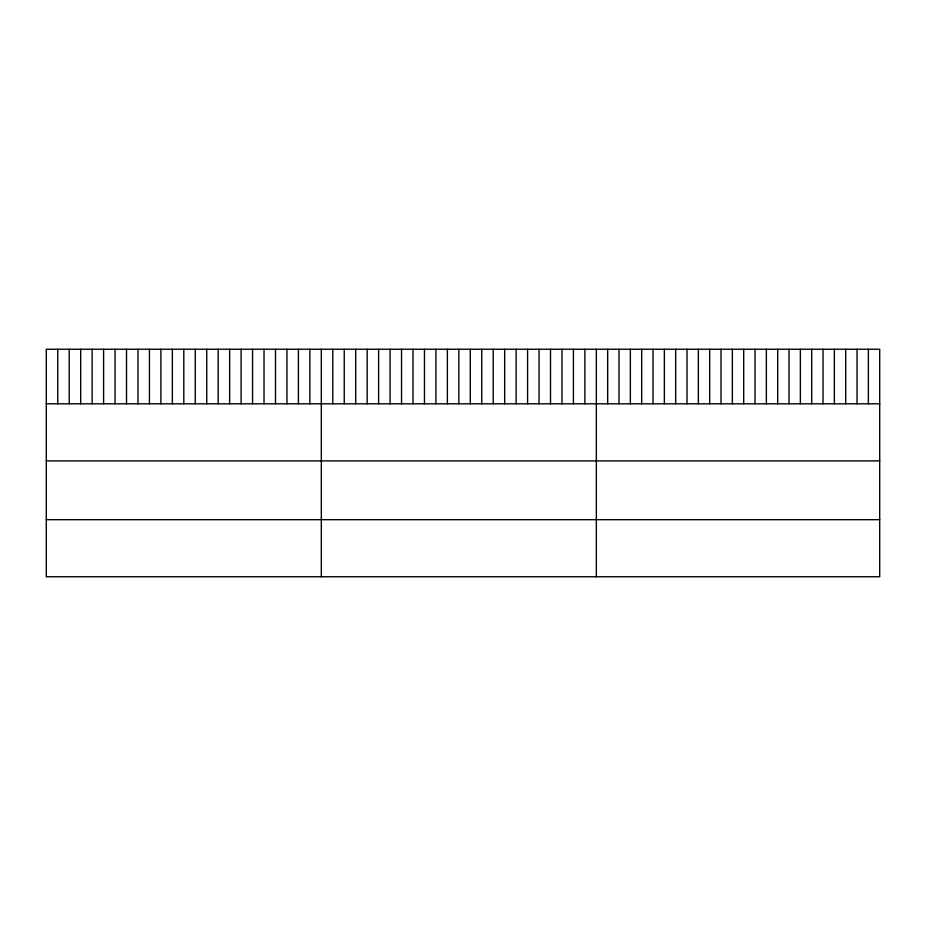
<?xml version="1.0" encoding="UTF-8"?>
<svg xmlns="http://www.w3.org/2000/svg" width="926" height="926" viewBox="0 0 926 926"><rect width="100%" height="100%" fill="white"/><g stroke="black" fill="none" stroke-linecap="round" stroke-linejoin="round"><path stroke-width="1.39" d="M879.7 403.805L879.7 576.759L46.3 576.759L46.3 349.241L879.7 349.241L879.7 403.805L46.3 403.805M46.3 460.882L879.7 460.882M46.3 519.683L879.7 519.683M868.368 349.241L868.368 403.805M857.036 349.241L857.036 403.805M845.693 349.241L845.693 403.805M834.361 349.241L834.361 403.805M823.029 349.241L823.029 403.805M811.697 349.241L811.697 403.805M800.365 349.241L800.365 403.805M789.021 349.241L789.021 403.805M777.69 349.241L777.69 403.805M766.358 349.241L766.358 403.805M755.026 349.241L755.026 403.805M743.694 349.241L743.694 403.805M732.35 349.241L732.35 403.805M721.018 349.241L721.018 403.805M709.686 349.241L709.686 403.805M698.354 349.241L698.354 403.805M687.023 349.241L687.023 403.805M675.679 349.241L675.679 403.805M664.347 349.241L664.347 403.805M653.015 349.241L653.015 403.805M641.683 349.241L641.683 403.805M630.351 349.241L630.351 403.805M619.008 349.241L619.008 403.805M607.676 349.241L607.676 403.805M596.344 349.241L596.344 576.759M584.885 349.241L584.885 403.805M573.425 349.241L573.425 403.805M561.966 349.241L561.966 403.805M550.507 349.241L550.507 403.805M539.048 349.241L539.048 403.805M527.588 349.241L527.588 403.805M516.129 349.241L516.129 403.805M504.67 349.241L504.67 403.805M493.211 349.241L493.211 403.805M481.751 349.241L481.751 403.805M470.292 349.241L470.292 403.805M458.833 349.241L458.833 403.805M447.374 349.241L447.374 403.805M435.915 349.241L435.915 403.805M424.455 349.241L424.455 403.805M412.996 349.241L412.996 403.805M401.537 349.241L401.537 403.805M390.077 349.241L390.077 403.805M378.618 349.241L378.618 403.805M367.159 349.241L367.159 403.805M355.7 349.241L355.7 403.805M344.24 349.241L344.24 403.805M332.781 349.241L332.781 403.805M321.322 349.241L321.322 576.759M309.863 349.241L309.863 403.805M298.404 349.241L298.404 403.805M286.944 349.241L286.944 403.805M275.485 349.241L275.485 403.805M264.026 349.241L264.026 403.805M252.566 349.241L252.566 403.805M241.107 349.241L241.107 403.805M229.648 349.241L229.648 403.805M218.189 349.241L218.189 403.805M206.73 349.241L206.73 403.805M195.27 349.241L195.27 403.805M183.811 349.241L183.811 403.805M172.352 349.241L172.352 403.805M160.892 349.241L160.892 403.805M149.433 349.241L149.433 403.805M137.974 349.241L137.974 403.805M126.515 349.241L126.515 403.805M115.056 349.241L115.056 403.805M103.596 349.241L103.596 403.805M92.137 349.241L92.137 403.805M80.678 349.241L80.678 403.805M69.218 349.241L69.218 403.805M57.759 349.241L57.759 403.805"/></g></svg>
